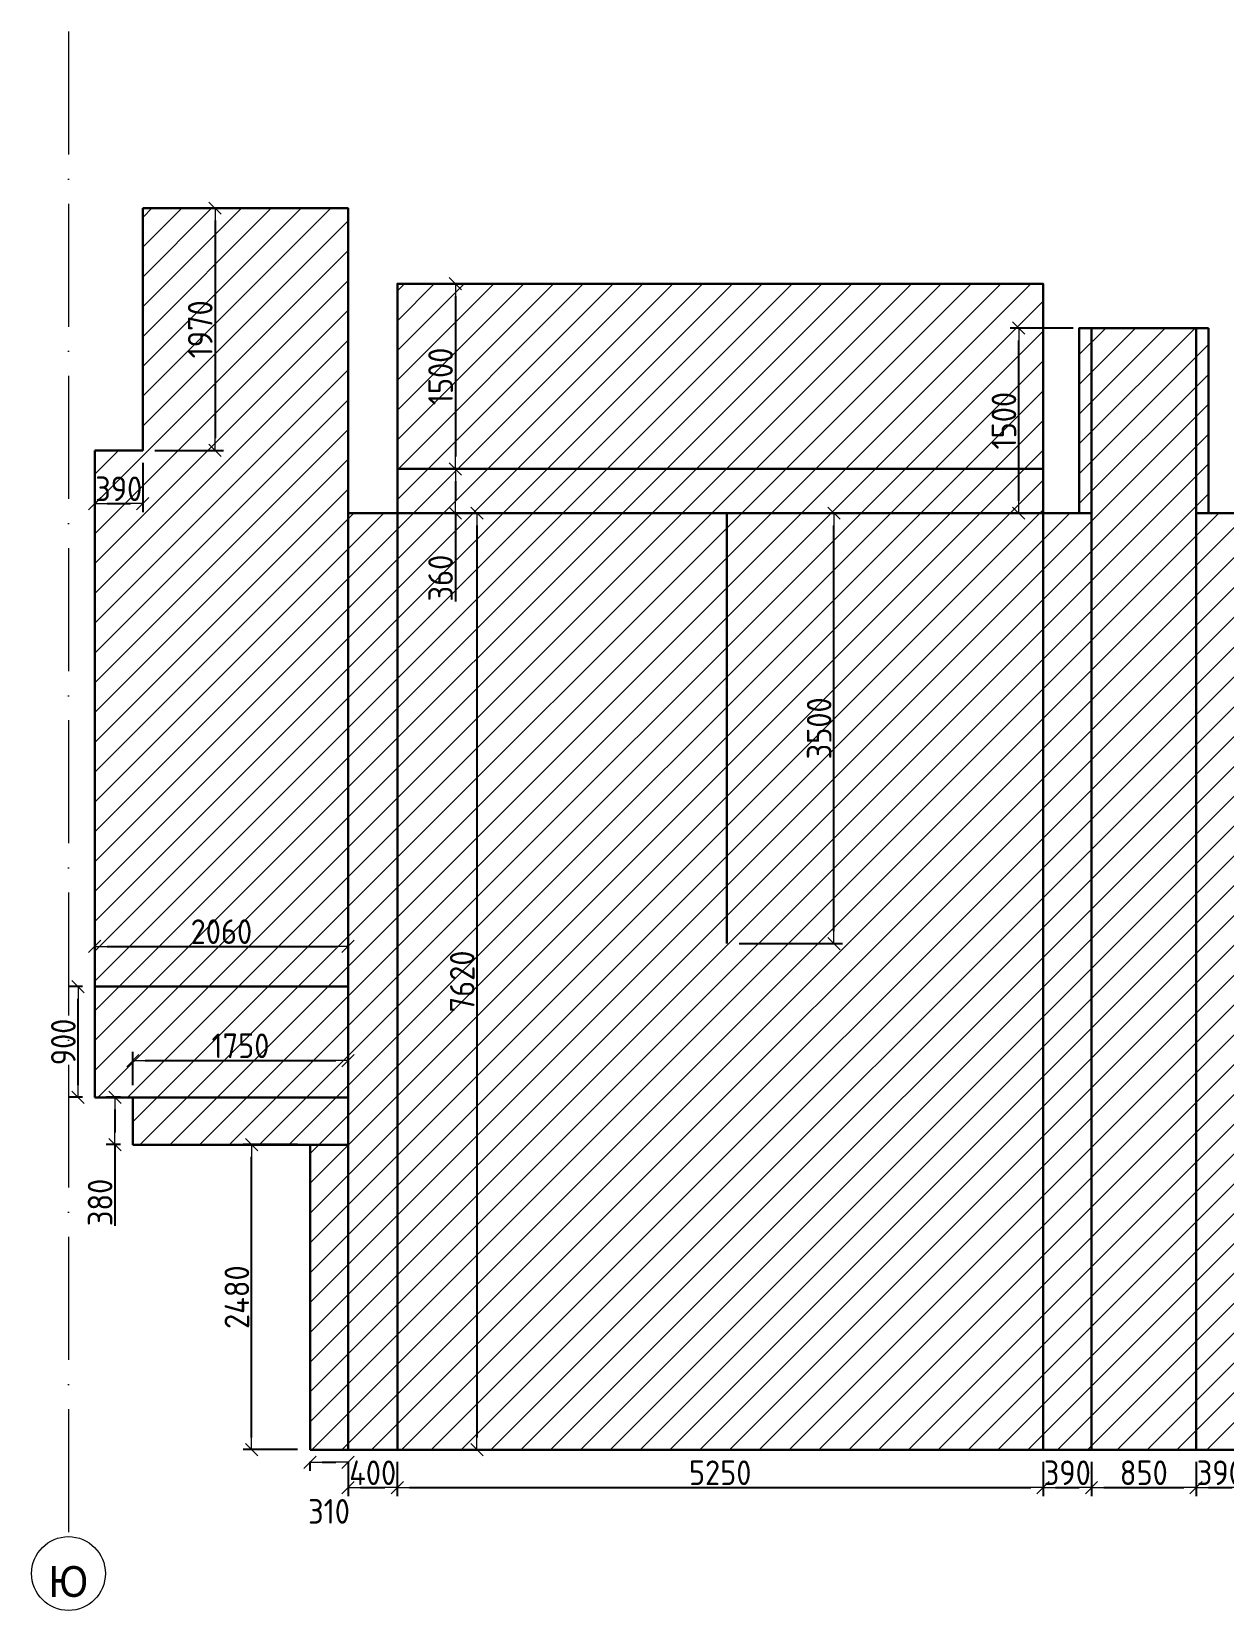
# Model space of a CAD drawing. Header units: millimetres. Extents: x 209 to 1046824, y -248937 to 510758.
# Drawn here: x 86843 to 96532, y -160317 to -147479 of the extents above; entities that cross this region are included whole.
import ezdxf

# ---------------------------------------------------------------- set-up
doc = ezdxf.new("R2010")
doc.units = ezdxf.units.MM
doc.linetypes.add('50_200_ШТРИХ_1Т_ш5_п1_п1_', pattern=[1400, 1000, -200, 0, -200])
doc.layers.add('$AUDIT_BAD_LAYER1', color=7, linetype='Continuous')
for name, color, linetype, lineweight, true_color in [('Оси-1', 7, 'Continuous', 20, 0xaaaaaa), ('Оси-2', 7, 'Continuous', 9, 0xaaaaaa), ('Оси-3', 7, '50_200_ШТРИХ_1Т_ш5_п1_п1_', 9, 0xaaaaaa)]:
    doc.layers.add(name, color=color, linetype=linetype, lineweight=lineweight, true_color=true_color)
doc.layers.add('Основные линии', color=7, linetype='Continuous', lineweight=30)
doc.layers.add('Размеры', color=7, linetype='Continuous', lineweight=15)
doc.styles.add('Arial', font='arial.ttf', dxfattribs={"width": 0.9, "height": 500})
doc.styles.add('СПДС', font='isocpeur.ttf', dxfattribs={"width": 0.9})
doc.dimstyles.new('Размера А3', dxfattribs={"dimtxt": 200, "dimasz": 100, "dimexe": 70, "dimexo": 100, "dimgap": 20, "dimtad": 1, "dimdec": 0, "dimrnd": 10, "dimzin": 0, "dimdsep": 46, "dimtxsty": 'СПДС', "dimblk": 'ARROWHEAD_6', "dimcen": 1, "dimclrd": 256, "dimclre": 256, "dimclrt": 256, "dimazin": 0, "dimtfac": 1, "dimtdec": 0, "dimtmove": 2, "dimatfit": 3, "dimfxl": 1, "dimtolj": 1, "dimtzin": 0, "dimarcsym": 0})

# ---------------------------------------------------------------- blocks, each defined once
blk = doc.blocks.new('ARROWHEAD_6')
at = {"color": 0, "linetype": 'Continuous'}
for p, q in [((0, 0), (-1, 0)), ((-0.5, -0.5), (0.5, 0.5))]:
    blk.add_line(p, q, dxfattribs=at)
blk = doc.blocks.new('*D1901')
at = {"layer": 'Defpoints', "color": 0, "lineweight": 30, "transparency": 16777216}
for p in [(89416, -155846), (87666, -156145), (89416, -156145)]:
    blk.add_point(p, dxfattribs=at)
at = {"layer": 'Размеры', "lineweight": -2, "transparency": 16777216}
for p, q in [((87666, -156045), (87666, -155776)), ((87766, -155846), (89316, -155846)), ((89416, -156045), (89416, -155776))]:
    blk.add_line(p, q, dxfattribs=at)
at = {"layer": 'Размеры', "lineweight": -2, "transparency": 16777216, "xscale": 100, "yscale": 100, "zscale": 100, "rotation": 180}
blk.add_blockref('ARROWHEAD_6', (87666, -155846), dxfattribs=at)
at = {"layer": 'Размеры', "lineweight": -2, "transparency": 16777216, "xscale": 100, "yscale": 100, "zscale": 100}
blk.add_blockref('ARROWHEAD_6', (89416, -155846), dxfattribs=at)
at = {"layer": 'Размеры', "lineweight": 15, "transparency": 16777216, "insert": (88541, -155726), "char_height": 200, "attachment_point": 5, "style": 'СПДС'}
blk.add_mtext('\\A1;1750', dxfattribs=at)
blk = doc.blocks.new('*D1902')
at = {"layer": 'Defpoints', "color": 0, "lineweight": 30, "transparency": 16777216}
for p in [(89416, -154918), (87356, -155245), (89416, -155245)]:
    blk.add_point(p, dxfattribs=at)
at = {"layer": 'Размеры', "lineweight": -2, "transparency": 16777216}
for p, q in [((87356, -155145), (87356, -154848)), ((87456, -154918), (89316, -154918)), ((89416, -155145), (89416, -154848))]:
    blk.add_line(p, q, dxfattribs=at)
at = {"layer": 'Размеры', "lineweight": -2, "transparency": 16777216, "xscale": 100, "yscale": 100, "zscale": 100, "rotation": 180}
blk.add_blockref('ARROWHEAD_6', (87356, -154918), dxfattribs=at)
at = {"layer": 'Размеры', "lineweight": -2, "transparency": 16777216, "xscale": 100, "yscale": 100, "zscale": 100}
blk.add_blockref('ARROWHEAD_6', (89416, -154918), dxfattribs=at)
at = {"layer": 'Размеры', "lineweight": 15, "transparency": 16777216, "insert": (88386, -154798), "char_height": 200, "attachment_point": 5, "style": 'СПДС'}
blk.add_mtext('\\A1;2060', dxfattribs=at)
blk = doc.blocks.new('*D1903')
at = {"layer": 'Defpoints', "color": 0, "lineweight": 30, "transparency": 16777216}
for p in [(87746, -148915), (87746, -150885), (88334, -150885)]:
    blk.add_point(p, dxfattribs=at)
at = {"layer": 'Размеры', "lineweight": -2, "transparency": 16777216}
for p, q in [((87846, -148915), (88404, -148915)), ((88334, -149015), (88334, -150785)), ((87846, -150885), (88404, -150885))]:
    blk.add_line(p, q, dxfattribs=at)
at = {"layer": 'Размеры', "lineweight": -2, "transparency": 16777216, "xscale": 100, "yscale": 100, "zscale": 100}
for p, rotation in [((88334, -148915), 90), ((88334, -150885), 270)]:
    blk.add_blockref('ARROWHEAD_6', p, dxfattribs=dict(at, rotation=rotation))
at = {"layer": 'Размеры', "lineweight": 15, "transparency": 16777216, "insert": (88214, -149900), "char_height": 200, "attachment_point": 5, "rotation": 90, "style": 'СПДС'}
blk.add_mtext('\\A1;1970', dxfattribs=at)
blk = doc.blocks.new('*D1904')
at = {"layer": 'Defpoints', "color": 0, "lineweight": 30, "transparency": 16777216}
for p in [(87356, -150885), (87746, -150885), (87746, -151317)]:
    blk.add_point(p, dxfattribs=at)
at = {"layer": 'Размеры', "lineweight": -2, "transparency": 16777216}
for p, q in [((87356, -150985), (87356, -151387)), ((87746, -150985), (87746, -151387)), ((87456, -151317), (87646, -151317))]:
    blk.add_line(p, q, dxfattribs=at)
at = {"layer": 'Размеры', "lineweight": -2, "transparency": 16777216, "xscale": 100, "yscale": 100, "zscale": 100, "rotation": 180}
blk.add_blockref('ARROWHEAD_6', (87356, -151317), dxfattribs=at)
at = {"layer": 'Размеры', "lineweight": -2, "transparency": 16777216, "xscale": 100, "yscale": 100, "zscale": 100}
blk.add_blockref('ARROWHEAD_6', (87746, -151317), dxfattribs=at)
at = {"layer": 'Размеры', "lineweight": 15, "transparency": 16777216, "insert": (87551, -151197), "char_height": 200, "attachment_point": 5, "style": 'СПДС'}
blk.add_mtext('\\A1;390', dxfattribs=at)
blk = doc.blocks.new('*D1905')
at = {"layer": 'Defpoints', "color": 0, "lineweight": 30, "transparency": 16777216}
for p in [(88632, -156530), (89106, -156530), (89106, -159010)]:
    blk.add_point(p, dxfattribs=at)
at = {"layer": 'Размеры', "lineweight": -2, "transparency": 16777216}
for p, q in [((89006, -156530), (88562, -156530)), ((88632, -158910), (88632, -156630)), ((89006, -159010), (88562, -159010))]:
    blk.add_line(p, q, dxfattribs=at)
at = {"layer": 'Размеры', "lineweight": -2, "transparency": 16777216, "xscale": 100, "yscale": 100, "zscale": 100}
for p, rotation in [((88632, -156530), 90), ((88632, -159010), 270)]:
    blk.add_blockref('ARROWHEAD_6', p, dxfattribs=dict(at, rotation=rotation))
at = {"layer": 'Размеры', "lineweight": 15, "transparency": 16777216, "insert": (88512, -157770), "char_height": 200, "attachment_point": 5, "rotation": 90, "style": 'СПДС'}
blk.add_mtext('\\A1;2480', dxfattribs=at)
blk = doc.blocks.new('*D1906')
at = {"layer": 'Defpoints', "color": 0, "lineweight": 30, "transparency": 16777216}
for p in [(89106, -159010), (89416, -159010), (89416, -159112)]:
    blk.add_point(p, dxfattribs=at)
at = {"layer": 'Размеры', "lineweight": -2, "transparency": 16777216}
for p, q in [((89106, -159110), (89106, -159182)), ((89206, -159112), (89316, -159112)), ((89416, -159110), (89416, -159182))]:
    blk.add_line(p, q, dxfattribs=at)
at = {"layer": 'Размеры', "lineweight": -2, "transparency": 16777216, "xscale": 100, "yscale": 100, "zscale": 100, "rotation": 180}
blk.add_blockref('ARROWHEAD_6', (89106, -159112), dxfattribs=at)
at = {"layer": 'Размеры', "lineweight": -2, "transparency": 16777216, "xscale": 100, "yscale": 100, "zscale": 100}
blk.add_blockref('ARROWHEAD_6', (89416, -159112), dxfattribs=at)
at = {"layer": 'Размеры', "lineweight": 15, "transparency": 16777216, "insert": (89261, -159512), "char_height": 200, "attachment_point": 5, "style": 'СПДС'}
blk.add_mtext('\\A1;310', dxfattribs=at)
blk = doc.blocks.new('*D1907')
at = {"layer": 'Defpoints', "color": 0, "lineweight": 30, "transparency": 16777216}
for p in [(89416, -159010), (89816, -159010), (89816, -159318)]:
    blk.add_point(p, dxfattribs=at)
at = {"layer": 'Размеры', "lineweight": -2, "transparency": 16777216}
for p, q in [((89416, -159110), (89416, -159388)), ((89816, -159110), (89816, -159388)), ((89516, -159318), (89716, -159318))]:
    blk.add_line(p, q, dxfattribs=at)
at = {"layer": 'Размеры', "lineweight": -2, "transparency": 16777216, "xscale": 100, "yscale": 100, "zscale": 100, "rotation": 180}
blk.add_blockref('ARROWHEAD_6', (89416, -159318), dxfattribs=at)
at = {"layer": 'Размеры', "lineweight": -2, "transparency": 16777216, "xscale": 100, "yscale": 100, "zscale": 100}
blk.add_blockref('ARROWHEAD_6', (89816, -159318), dxfattribs=at)
at = {"layer": 'Размеры', "lineweight": 15, "transparency": 16777216, "insert": (89616, -159198), "char_height": 200, "attachment_point": 5, "style": 'СПДС'}
blk.add_mtext('\\A1;400', dxfattribs=at)
blk = doc.blocks.new('*D1908')
at = {"layer": 'Defpoints', "color": 0, "lineweight": 30, "transparency": 16777216}
for p in [(89816, -159010), (95066, -159010), (95066, -159318)]:
    blk.add_point(p, dxfattribs=at)
at = {"layer": 'Размеры', "lineweight": -2, "transparency": 16777216}
for p, q in [((89816, -159110), (89816, -159388)), ((95066, -159110), (95066, -159388)), ((89916, -159318), (94966, -159318))]:
    blk.add_line(p, q, dxfattribs=at)
at = {"layer": 'Размеры', "lineweight": -2, "transparency": 16777216, "xscale": 100, "yscale": 100, "zscale": 100, "rotation": 180}
blk.add_blockref('ARROWHEAD_6', (89816, -159318), dxfattribs=at)
at = {"layer": 'Размеры', "lineweight": -2, "transparency": 16777216, "xscale": 100, "yscale": 100, "zscale": 100}
blk.add_blockref('ARROWHEAD_6', (95066, -159318), dxfattribs=at)
at = {"layer": 'Размеры', "lineweight": 15, "transparency": 16777216, "insert": (92441, -159198), "char_height": 200, "attachment_point": 5, "style": 'СПДС'}
blk.add_mtext('\\A1;5250', dxfattribs=at)
blk = doc.blocks.new('*D1909')
at = {"layer": 'Defpoints', "color": 0, "lineweight": 30, "transparency": 16777216}
for p in [(95066, -159010), (95460, -159010), (95460, -159318)]:
    blk.add_point(p, dxfattribs=at)
at = {"layer": 'Размеры', "lineweight": -2, "transparency": 16777216}
for p, q in [((95066, -159110), (95066, -159388)), ((95460, -159110), (95460, -159388)), ((95166, -159318), (95360, -159318))]:
    blk.add_line(p, q, dxfattribs=at)
at = {"layer": 'Размеры', "lineweight": -2, "transparency": 16777216, "xscale": 100, "yscale": 100, "zscale": 100, "rotation": 180}
blk.add_blockref('ARROWHEAD_6', (95066, -159318), dxfattribs=at)
at = {"layer": 'Размеры', "lineweight": -2, "transparency": 16777216, "xscale": 100, "yscale": 100, "zscale": 100}
blk.add_blockref('ARROWHEAD_6', (95460, -159318), dxfattribs=at)
at = {"layer": 'Размеры', "lineweight": 15, "transparency": 16777216, "insert": (95263, -159198), "char_height": 200, "attachment_point": 5, "style": 'СПДС'}
blk.add_mtext('\\A1;390', dxfattribs=at)
blk = doc.blocks.new('*D1910')
at = {"layer": 'Defpoints', "color": 0, "lineweight": 30, "transparency": 16777216}
for p in [(95460, -159010), (96310, -159010), (96310, -159318)]:
    blk.add_point(p, dxfattribs=at)
at = {"layer": 'Размеры', "lineweight": -2, "transparency": 16777216}
for p, q in [((95460, -159110), (95460, -159388)), ((96310, -159110), (96310, -159388)), ((95560, -159318), (96210, -159318))]:
    blk.add_line(p, q, dxfattribs=at)
at = {"layer": 'Размеры', "lineweight": -2, "transparency": 16777216, "xscale": 100, "yscale": 100, "zscale": 100, "rotation": 180}
blk.add_blockref('ARROWHEAD_6', (95460, -159318), dxfattribs=at)
at = {"layer": 'Размеры', "lineweight": -2, "transparency": 16777216, "xscale": 100, "yscale": 100, "zscale": 100}
blk.add_blockref('ARROWHEAD_6', (96310, -159318), dxfattribs=at)
at = {"layer": 'Размеры', "lineweight": 15, "transparency": 16777216, "insert": (95885, -159198), "char_height": 200, "attachment_point": 5, "style": 'СПДС'}
blk.add_mtext('\\A1;850', dxfattribs=at)
blk = doc.blocks.new('*D1911')
at = {"layer": 'Defpoints', "color": 0, "lineweight": 30, "transparency": 16777216}
for p in [(96310, -159010), (96704, -159010), (96704, -159318)]:
    blk.add_point(p, dxfattribs=at)
at = {"layer": 'Размеры', "lineweight": -2, "transparency": 16777216}
for p, q in [((96310, -159110), (96310, -159388)), ((96704, -159110), (96704, -159388)), ((96410, -159318), (96604, -159318))]:
    blk.add_line(p, q, dxfattribs=at)
at = {"layer": 'Размеры', "lineweight": -2, "transparency": 16777216, "xscale": 100, "yscale": 100, "zscale": 100, "rotation": 180}
blk.add_blockref('ARROWHEAD_6', (96310, -159318), dxfattribs=at)
at = {"layer": 'Размеры', "lineweight": -2, "transparency": 16777216, "xscale": 100, "yscale": 100, "zscale": 100}
blk.add_blockref('ARROWHEAD_6', (96704, -159318), dxfattribs=at)
at = {"layer": 'Размеры', "lineweight": 15, "transparency": 16777216, "insert": (96507, -159198), "char_height": 200, "attachment_point": 5, "style": 'СПДС'}
blk.add_mtext('\\A1;390', dxfattribs=at)
blk = doc.blocks.new('*D1931')
at = {"layer": 'Defpoints', "color": 0, "lineweight": 30, "transparency": 16777216}
for p in [(94868, -149890), (95410, -149890), (95460, -151395)]:
    blk.add_point(p, dxfattribs=at)
at = {"layer": 'Размеры', "lineweight": -2, "transparency": 16777216}
for p, q in [((95310, -149890), (94798, -149890)), ((94868, -151295), (94868, -149990)), ((95360, -151395), (94798, -151395))]:
    blk.add_line(p, q, dxfattribs=at)
at = {"layer": 'Размеры', "lineweight": -2, "transparency": 16777216, "xscale": 100, "yscale": 100, "zscale": 100}
for p, rotation in [((94868, -149890), 90), ((94868, -151395), 270)]:
    blk.add_blockref('ARROWHEAD_6', p, dxfattribs=dict(at, rotation=rotation))
at = {"layer": 'Размеры', "lineweight": 15, "transparency": 16777216, "insert": (94748, -150643), "char_height": 200, "attachment_point": 5, "rotation": 90, "style": 'СПДС'}
blk.add_mtext('\\A1;1500', dxfattribs=at)
blk = doc.blocks.new('*D1941')
at = {"layer": 'Defpoints', "color": 0, "lineweight": 30, "transparency": 16777216}
for p in [(95066, -151035), (90288, -151395), (95066, -151395)]:
    blk.add_point(p, dxfattribs=at)
at = {"layer": 'Размеры', "lineweight": -2, "transparency": 16777216}
for p, q in [((94966, -151035), (90218, -151035)), ((90288, -151135), (90288, -151295)), ((94966, -151395), (90218, -151395)), ((90288, -151395), (90288, -152114))]:
    blk.add_line(p, q, dxfattribs=at)
at = {"layer": 'Размеры', "lineweight": -2, "transparency": 16777216, "xscale": 100, "yscale": 100, "zscale": 100}
for p, rotation in [((90288, -151035), 90), ((90288, -151395), 270)]:
    blk.add_blockref('ARROWHEAD_6', p, dxfattribs=dict(at, rotation=rotation))
at = {"layer": 'Размеры', "lineweight": 15, "transparency": 16777216, "insert": (90168, -151923), "char_height": 200, "attachment_point": 5, "rotation": 90, "style": 'СПДС'}
blk.add_mtext('\\A1;360', dxfattribs=at)
blk = doc.blocks.new('*D1942')
at = {"layer": 'Defpoints', "color": 0, "lineweight": 30, "transparency": 16777216}
for p in [(95066, -149530), (90288, -151035), (95066, -151035)]:
    blk.add_point(p, dxfattribs=at)
at = {"layer": 'Размеры', "lineweight": -2, "transparency": 16777216}
for p, q in [((94966, -149530), (90218, -149530)), ((90288, -149630), (90288, -150935)), ((94966, -151035), (90218, -151035))]:
    blk.add_line(p, q, dxfattribs=at)
at = {"layer": 'Размеры', "lineweight": -2, "transparency": 16777216, "xscale": 100, "yscale": 100, "zscale": 100}
for p, rotation in [((90288, -149530), 90), ((90288, -151035), 270)]:
    blk.add_blockref('ARROWHEAD_6', p, dxfattribs=dict(at, rotation=rotation))
at = {"layer": 'Размеры', "lineweight": 15, "transparency": 16777216, "insert": (90168, -150283), "char_height": 200, "attachment_point": 5, "rotation": 90, "style": 'СПДС'}
blk.add_mtext('\\A1;1500', dxfattribs=at)
blk = doc.blocks.new('*D1943')
at = {"layer": 'Defpoints', "color": 0, "lineweight": 30, "transparency": 16777216}
for p in [(89816, -151395), (89816, -159010), (90464, -159010)]:
    blk.add_point(p, dxfattribs=at)
at = {"layer": 'Размеры', "lineweight": -2, "transparency": 16777216}
for p, q in [((89916, -151395), (90534, -151395)), ((90464, -151495), (90464, -158910)), ((89916, -159010), (90534, -159010))]:
    blk.add_line(p, q, dxfattribs=at)
at = {"layer": 'Размеры', "lineweight": -2, "transparency": 16777216, "xscale": 100, "yscale": 100, "zscale": 100}
for p, rotation in [((90464, -151395), 90), ((90464, -159010), 270)]:
    blk.add_blockref('ARROWHEAD_6', p, dxfattribs=dict(at, rotation=rotation))
at = {"layer": 'Размеры', "lineweight": 15, "transparency": 16777216, "insert": (90344, -155203), "char_height": 200, "attachment_point": 5, "rotation": 90, "style": 'СПДС'}
blk.add_mtext('\\A1;7620', dxfattribs=at)
blk = doc.blocks.new('Ось сетки - Круг_Ø6_00__ISO-2_5_0_9K_-17386508-АИ_План этажа Радиаторы_2')
at = {"layer": 'Оси-1'}
blk.add_circle((0, 0), 3, dxfattribs=at)
blk = doc.blocks.new('*D2120')
at = {"layer": 'Defpoints', "color": 0, "lineweight": 30, "transparency": 16777216}
for p in [(87221, -155245), (87356, -155245), (87356, -156145)]:
    blk.add_point(p, dxfattribs=at)
at = {"layer": 'Размеры', "lineweight": -2, "transparency": 16777216}
for p, q in [((87256, -155245), (87151, -155245)), ((87221, -156045), (87221, -155345)), ((87256, -156145), (87151, -156145))]:
    blk.add_line(p, q, dxfattribs=at)
at = {"layer": 'Размеры', "lineweight": -2, "transparency": 16777216, "xscale": 100, "yscale": 100, "zscale": 100}
for p, rotation in [((87221, -155245), 90), ((87221, -156145), 270)]:
    blk.add_blockref('ARROWHEAD_6', p, dxfattribs=dict(at, rotation=rotation))
at = {"layer": 'Размеры', "lineweight": 15, "transparency": 16777216, "insert": (87101, -155695), "char_height": 200, "attachment_point": 5, "rotation": 90, "style": 'СПДС'}
blk.add_mtext('\\A1;900', dxfattribs=at)
blk = doc.blocks.new('*D2121')
at = {"layer": 'Defpoints', "color": 0, "lineweight": 30, "transparency": 16777216}
for p in [(87666, -156145), (87520, -156530), (87666, -156530)]:
    blk.add_point(p, dxfattribs=at)
at = {"layer": 'Размеры', "lineweight": -2, "transparency": 16777216}
for p, q in [((87566, -156145), (87450, -156145)), ((87520, -156245), (87520, -156430)), ((87566, -156530), (87450, -156530)), ((87520, -156530), (87520, -157191))]:
    blk.add_line(p, q, dxfattribs=at)
at = {"layer": 'Размеры', "lineweight": -2, "transparency": 16777216, "xscale": 100, "yscale": 100, "zscale": 100}
for p, rotation in [((87520, -156145), 90), ((87520, -156530), 270)]:
    blk.add_blockref('ARROWHEAD_6', p, dxfattribs=dict(at, rotation=rotation))
at = {"layer": 'Размеры', "lineweight": 15, "transparency": 16777216, "insert": (87400, -157000), "char_height": 200, "attachment_point": 5, "rotation": 90, "style": 'СПДС'}
blk.add_mtext('\\A1;380', dxfattribs=at)
blk = doc.blocks.new('*D2251')
at = {"layer": 'Defpoints', "color": 0, "lineweight": 30, "transparency": 16777216}
for p in [(92496, -151395), (93366, -151395), (92496, -154895)]:
    blk.add_point(p, dxfattribs=at)
at = {"layer": 'Размеры', "lineweight": -2, "transparency": 16777216}
for p, q in [((92596, -151395), (93436, -151395)), ((93366, -154795), (93366, -151495)), ((92596, -154895), (93436, -154895))]:
    blk.add_line(p, q, dxfattribs=at)
at = {"layer": 'Размеры', "lineweight": -2, "transparency": 16777216, "xscale": 100, "yscale": 100, "zscale": 100}
for p, rotation in [((93366, -151395), 90), ((93366, -154895), 270)]:
    blk.add_blockref('ARROWHEAD_6', p, dxfattribs=dict(at, rotation=rotation))
at = {"layer": 'Размеры', "transparency": 16777216, "insert": (93246, -153145), "char_height": 200, "attachment_point": 5, "rotation": 90, "style": 'СПДС'}
blk.add_mtext('\\A1;3500', dxfattribs=at)

msp = doc.modelspace()

# ---------------------------------------------------------------- hatches: boundary and pattern name
at = {"layer": '$AUDIT_BAD_LAYER1', "lineweight": 15, "transparency": 33554559}
h = msp.add_hatch(dxfattribs=at)
h.set_pattern_fill('ANSI31', color=3, scale=54)
h.set_pattern_definition([(45, (0, -158177.41), (-121.23346, 121.23346), [])])
h.paths.add_polyline_path([(89416.5, -148915.2), (87746.5, -148915.2), (87746.5, -150885.2), (87356.5, -150885.2), (87356.5, -155245.2), (89416.5, -155245.2)])
h.paths.add_polyline_path([(89416.5, -155245.2), (87356.5, -155245.2), (87356.5, -156145.2), (89416.5, -156145.2)])
h.paths.add_polyline_path([(89416.5, -156145.2), (87666.5, -156145.2), (87666.5, -156530.2), (89416.5, -156530.2)])
h.paths.add_polyline_path([(89416.5, -156530.2), (89106.5, -156530.2), (89106.5, -159010.2), (89416.5, -159010.2)])
h.paths.add_polyline_path([(89816.5, -151395.2), (89416.5, -151395.2), (89416.5, -155245.2), (89416.5, -156145.2), (89416.5, -156530.2), (89416.5, -159010.2), (89816.5, -159010.2)])
h.paths.add_polyline_path([(95066.5, -151395.2), (89816.5, -151395.2), (89816.5, -159010.2), (95066.5, -159010.2)])
h.paths.add_polyline_path([(95066.5, -151035.2), (89816.5, -151035.2), (89816.5, -151395.2), (95066.5, -151395.2)])
h.paths.add_polyline_path([(95066.5, -149530.2), (89816.5, -149530.2), (89816.5, -151035.2), (95066.5, -151035.2)])
h.paths.add_polyline_path([(95460.5, -151395.2), (95066.5, -151395.2), (95066.5, -159010.2), (95460.5, -159010.2)])
h.paths.add_polyline_path([(96310.5, -149890.2), (95460.5, -149890.2), (95460.5, -159010.2), (96310.5, -159010.2)])
h.paths.add_polyline_path([(96704.5, -151395.2), (96310.5, -151395.2), (96310.5, -159010.2), (96704.5, -159010.2)])
h.paths.add_polyline_path([(98304.5, -151395.2), (96704.5, -151395.2), (96704.5, -159010.2), (98304.5, -159010.2)])
h.paths.add_polyline_path([(99354.5, -149590.2), (98664.5, -149590.2), (98664.5, -151395.2), (98304.5, -151395.2), (98304.5, -159010.2), (99354.5, -159010.2)])
h.paths.add_polyline_path([(99892.5, -149342.9), (99354.5, -149342.9), (99354.5, -152309), (99892.5, -151960.2)])
h.paths.add_polyline_path([(100957.8, -149336.8), (99892.5, -149342.9), (99892.5, -151960.2), (100944.8, -151960.2)])
h.paths.add_polyline_path([(101403.3, -149590.2), (101415.4, -149590.2), (101416.5, -149342.9), (100957.8, -149336.8), (100944.8, -151960.2), (101403.3, -152248.4)])
h.paths.add_polyline_path([(102093.3, -149590.2), (101415.4, -149590.2), (101403.3, -152248.4), (101403.3, -159010.2), (102453.3, -159010.2), (102453.3, -151395.2), (102093.3, -151395.2)])
h.paths.add_polyline_path([(100944.8, -151960.2), (99892.5, -151960.2), (99639.7, -152310.2), (101179.7, -152310.2)])
h.paths.add_polyline_path([(101179.7, -152310.2), (99639.7, -152310.2), (99639.7, -159010.2), (101179.7, -159010.2)])
h.paths.add_polyline_path([(104473.3, -151395.2), (102453.3, -151395.2), (102453.3, -159010.2), (104473.3, -159010.2)])
h.paths.add_polyline_path([(104893.3, -151395.2), (104793.3, -151395.2), (104473.3, -151395.2), (104473.3, -159010.2), (104893.3, -159010.2)])
h.paths.add_polyline_path([(105743.3, -149890.2), (104893.3, -149890.2), (104893.3, -151395.2), (104893.3, -159010.2), (105743.3, -159010.2), (105743.3, -151395.2)])
h.paths.add_polyline_path([(105843.3, -149890.2), (105743.3, -149890.2), (105743.3, -151395.2), (105843.3, -151395.2)])
h.paths.add_polyline_path([(104893.3, -149890.2), (104793.3, -149890.2), (104793.3, -151395.2), (104893.3, -151395.2)])
h.paths.add_polyline_path([(106153.3, -151395.2), (105743.3, -151395.2), (105743.3, -159010.2), (106153.3, -159010.2)])
h.paths.add_polyline_path([(111303.3, -151035.2), (106153.3, -151035.2), (106153.3, -151395.2), (111303.3, -151395.2)])
h.paths.add_polyline_path([(111303.3, -149530.2), (106153.3, -149530.2), (106153.3, -151035.2), (111303.3, -151035.2)])
h.paths.add_polyline_path([(111303.3, -151395.2), (106153.3, -151395.2), (106153.3, -159010.2), (111303.3, -159010.2)])
h.paths.add_polyline_path([(111713.3, -151395.2), (111613.3, -151395.2), (111303.3, -151395.2), (111303.3, -159010.2), (111713.3, -159010.2)])
h.paths.add_polyline_path([(111713.3, -149890.2), (111613.3, -149890.2), (111613.3, -151395.2), (111713.3, -151395.2)])
h.paths.add_polyline_path([(112563.3, -149890.2), (111713.3, -149890.2), (111713.3, -151395.2), (111713.3, -159010.2), (112563.3, -159010.2), (112563.3, -151395.2)])
h.paths.add_polyline_path([(112663.3, -149890.2), (112563.3, -149890.2), (112563.3, -151395.2), (112663.3, -151395.2)])
h.paths.add_polyline_path([(112953.3, -151395.2), (112563.3, -151395.2), (112563.3, -159010.2), (112953.3, -159010.2)])
h.paths.add_polyline_path([(118073.3, -151395.2), (112953.3, -151395.2), (112953.3, -159010.2), (118073.3, -159010.2)])
h.paths.add_polyline_path([(118073.3, -151035.2), (112953.3, -151035.2), (112953.3, -151395.2), (118073.3, -151395.2)])
h.paths.add_polyline_path([(118073.3, -149530.2), (112953.3, -149530.2), (112953.3, -151035.2), (118073.3, -151035.2)])
h.paths.add_polyline_path([(118453.3, -151395.2), (118073.3, -151395.2), (118073.3, -159010.2), (118453.3, -159010.2)])
h.paths.add_polyline_path([(119353.3, -149890.2), (118453.3, -149890.2), (118453.3, -159010.2), (119353.3, -159010.2)])
h.paths.add_polyline_path([(118453.3, -149890.2), (118353.3, -149890.2), (118353.3, -151395.2), (118453.3, -151395.2)])
h.paths.add_polyline_path([(119453.3, -149890.2), (119353.3, -149890.2), (119353.3, -151395.2), (119453.3, -151395.2)])
h.paths.add_polyline_path([(119743.3, -151395.2), (119353.3, -151395.2), (119353.3, -159010.2), (119743.3, -159010.2)])
h.paths.add_polyline_path([(125073.3, -151395.2), (119743.3, -151395.2), (119743.3, -159010.2), (125073.3, -159010.2)])
h.paths.add_polyline_path([(125073.3, -151035.2), (119743.3, -151035.2), (119743.3, -151395.2), (125073.3, -151395.2)])
h.paths.add_polyline_path([(125073.3, -149530.2), (119743.3, -149530.2), (119743.3, -151035.2), (125073.3, -151035.2)])
h.paths.add_polyline_path([(125473.3, -151395.2), (125073.3, -151395.2), (125073.3, -159010.2), (125473.3, -159010.2)])
h.paths.add_polyline_path([(125773.3, -151395.2), (125473.3, -151395.2), (125473.3, -159010.2), (125773.3, -159010.2)])
h.paths.add_polyline_path([(95460.5, -149890.2), (95360.5, -149890.2), (95360.5, -151395.2), (95460.5, -151395.2)])
h.paths.add_polyline_path([(96410.5, -149890.2), (96310.5, -149890.2), (96310.5, -151395.2), (96410.5, -151395.2)])

# ---------------------------------------------------------------- linework, layer by layer
at = {"layer": 'Оси-3'}
msp.add_line((87142.8, -147479), (87142.8, -159693.9), dxfattribs=at)
at = {"layer": 'Основные линии', "color": 1}
msp.add_line((92495.9, -151395.2), (92495.9, -154895.2), dxfattribs=at)
at = {"layer": 'Основные линии'}
for p, q in [((89106.5, -159010.2), (89416.5, -159010.2)), ((89416.5, -159010.2), (89816.5, -159010.2)), ((89816.5, -159010.2), (95066.5, -159010.2)), ((95066.5, -159010.2), (95460.5, -159010.2)), ((95460.5, -159010.2), (96310.5, -159010.2)), ((96310.5, -159010.2), (96810.5, -159010.2))]:
    msp.add_line(p, q, dxfattribs=at)
for points in [[(87356.5, -150885.2), (87356.5, -155245.2), (89416.5, -155245.2), (89416.5, -148915.2), (87746.5, -148915.2)], [(87746.5, -148915.2), (87746.5, -150885.2), (87356.5, -150885.2)], [(89816.5, -159010.2), (89816.5, -151395.2), (89416.5, -151395.2)], [(89106.5, -159010.2), (89106.5, -156530.2)], [(89106.5, -156530.2), (89416.5, -156530.2)], [(89416.5, -159010.2), (89416.5, -156530.2)], [(89816.5, -159010.2), (89816.5, -156530.2)]]:
    msp.add_lwpolyline(points, dxfattribs=at)
for points in [[(95066.5, -151035.2), (89816.5, -151035.2), (89816.5, -149530.2), (95066.5, -149530.2)], [(95460.5, -149890.2), (95360.5, -149890.2), (95360.5, -151395.2), (95460.5, -151395.2)], [(95460.5, -159010.2), (96310.5, -159010.2), (96310.5, -149890.2), (95460.5, -149890.2)], [(96410.5, -149890.2), (96310.5, -149890.2), (96310.5, -151395.2), (96410.5, -151395.2)], [(89816.5, -151035.2), (95066.5, -151035.2), (95066.5, -151395.2), (89816.5, -151395.2)], [(89816.5, -151395.2), (95066.5, -151395.2), (95066.5, -159010.2), (89816.5, -159010.2)], [(95066.5, -151395.2), (95460.5, -151395.2), (95460.5, -159010.2), (95066.5, -159010.2)], [(96310.5, -151395.2), (96704.5, -151395.2), (96704.5, -159010.2), (96310.5, -159010.2)], [(87356.5, -156145.2), (89416.5, -156145.2), (89416.5, -155245.2), (87356.5, -155245.2)], [(87666.5, -156530.2), (89416.5, -156530.2), (89416.5, -156145.2), (87666.5, -156145.2)]]:
    msp.add_lwpolyline(points, close=True, dxfattribs=at)

# ---------------------------------------------------------------- block references
at = {"layer": 'Оси-1', "xscale": 100, "yscale": 100, "zscale": 100, "rotation": 179.9999999999998}
msp.add_blockref('Ось сетки - Круг_Ø6_00__ISO-2_5_0_9K_-17386508-АИ_План этажа Радиаторы_2', (87142.8, -160017.4), dxfattribs=at)

# ---------------------------------------------------------------- texts
at = {"layer": 'Оси-2', "insert": (87142.6, -160083.8), "char_height": 250, "width": 428.4, "attachment_point": 5, "line_spacing_factor": 0.936439, "style": 'Arial'}
msp.add_mtext('\\pxqc,t4.572,9.144,13.716,18.288,22.86,27.432,32.004,36.576,41.148,45.72,50.292,54.864,59.436,64.008,68.58,73.152,77.724,82.296,86.868,91.44,96.012,100.584,105.156,109.728,114.3,118.872,123.444,128.016,132.588,137.16,141.732,146.304;Ю', dxfattribs=at)

# ---------------------------------------------------------------- dimensions: what is measured, and where the dimension line sits
at = {"layer": 'Размеры', "lineweight": 15}
for base, p1, p2, picture, middle in [((88334.2, -150885.2), (87746.5, -148915.2), (87746.5, -150885.2), '*D1903', (88214.2, -149900.2)), ((90287.9, -151035.2), (95066.5, -149530.2), (95066.5, -151035.2), '*D1942', (90167.9, -150282.7)), ((94868, -149890.2), (95460.5, -151395.2), (95410.5, -149890.2), '*D1931', (94748, -150642.7)), ((90463.5, -159010.2), (89816.5, -151395.2), (89816.5, -159010.2), '*D1943', (90343.5, -155202.7)), ((88631.7, -156530.2), (89106.5, -159010.2), (89106.5, -156530.2), '*D1905', (88511.7, -157770.2))]:
    dim = msp.add_linear_dim(base=base, p1=p1, p2=p2, angle=90, dimstyle='Размера А3', dxfattribs=at)
    dim.commit()
    dim.dimension.update_dxf_attribs({"geometry": picture, "text_midpoint": middle})
for base, p1, p2, picture, middle in [((87746.5, -151317.4), (87356.5, -150885.2), (87746.5, -150885.2), '*D1904', (87551.5, -151197.4)), ((89416.5, -154917.8), (87356.5, -155245.2), (89416.5, -155245.2), '*D1902', (88386.5, -154797.8)), ((89416.5, -155846), (87666.5, -156145.2), (89416.5, -156145.2), '*D1901', (88541.5, -155726)), ((89416.5, -159111.6), (89106.5, -159010.2), (89416.5, -159010.2), '*D1906', (89261.5, -159511.6)), ((89816.5, -159317.7), (89416.5, -159010.2), (89816.5, -159010.2), '*D1907', (89616.5, -159197.7)), ((95066.5, -159317.7), (89816.5, -159010.2), (95066.5, -159010.2), '*D1908', (92441.5, -159197.7)), ((95460.5, -159317.7), (95066.5, -159010.2), (95460.5, -159010.2), '*D1909', (95263.5, -159197.7)), ((96310.5, -159317.7), (95460.5, -159010.2), (96310.5, -159010.2), '*D1910', (95885.5, -159197.7)), ((96704.5, -159317.7), (96310.5, -159010.2), (96704.5, -159010.2), '*D1911', (96507.5, -159197.7))]:
    dim = msp.add_linear_dim(base=base, p1=p1, p2=p2, dimstyle='Размера А3', dxfattribs=at)
    dim.commit()
    dim.dimension.update_dxf_attribs({"geometry": picture, "text_midpoint": middle})
dim = msp.add_linear_dim(base=(90287.9, -151395.2), p1=(95066.5, -151035.2), p2=(95066.5, -151395.2), angle=90, dimstyle='Размера А3', override={"dimtmove": 0}, dxfattribs=at)
dim.commit()
dim.dimension.update_dxf_attribs({"geometry": '*D1941', "text_midpoint": (90287.9, -151922.8), "dimtype": 160})
at = {"layer": 'Размеры'}
dim = msp.add_linear_dim(base=(93365.8, -151395.2), p1=(92495.9, -154895.2), p2=(92495.9, -151395.2), angle=90, dimstyle='Размера А3', dxfattribs=at)
dim.commit()
dim.dimension.update_dxf_attribs({"geometry": '*D2251', "text_midpoint": (93245.8, -153145.2)})
at = {"layer": 'Размеры', "color": 5, "lineweight": 15}
dim = msp.add_linear_dim(base=(87221.1, -155245.2), p1=(87356.5, -156145.2), p2=(87356.5, -155245.2), angle=90, dimstyle='Размера А3', dxfattribs=at)
dim.commit()
dim.dimension.update_dxf_attribs({"geometry": '*D2120', "text_midpoint": (87101.1, -155695.2)})
dim = msp.add_linear_dim(base=(87519.5, -156530.2), p1=(87666.5, -156145.2), p2=(87666.5, -156530.2), angle=90, dimstyle='Размера А3', override={"dimtmove": 0}, dxfattribs=at)
dim.commit()
dim.dimension.update_dxf_attribs({"geometry": '*D2121', "text_midpoint": (87519.5, -157000.3), "dimtype": 160})

doc.saveas('drawing.dxf')
